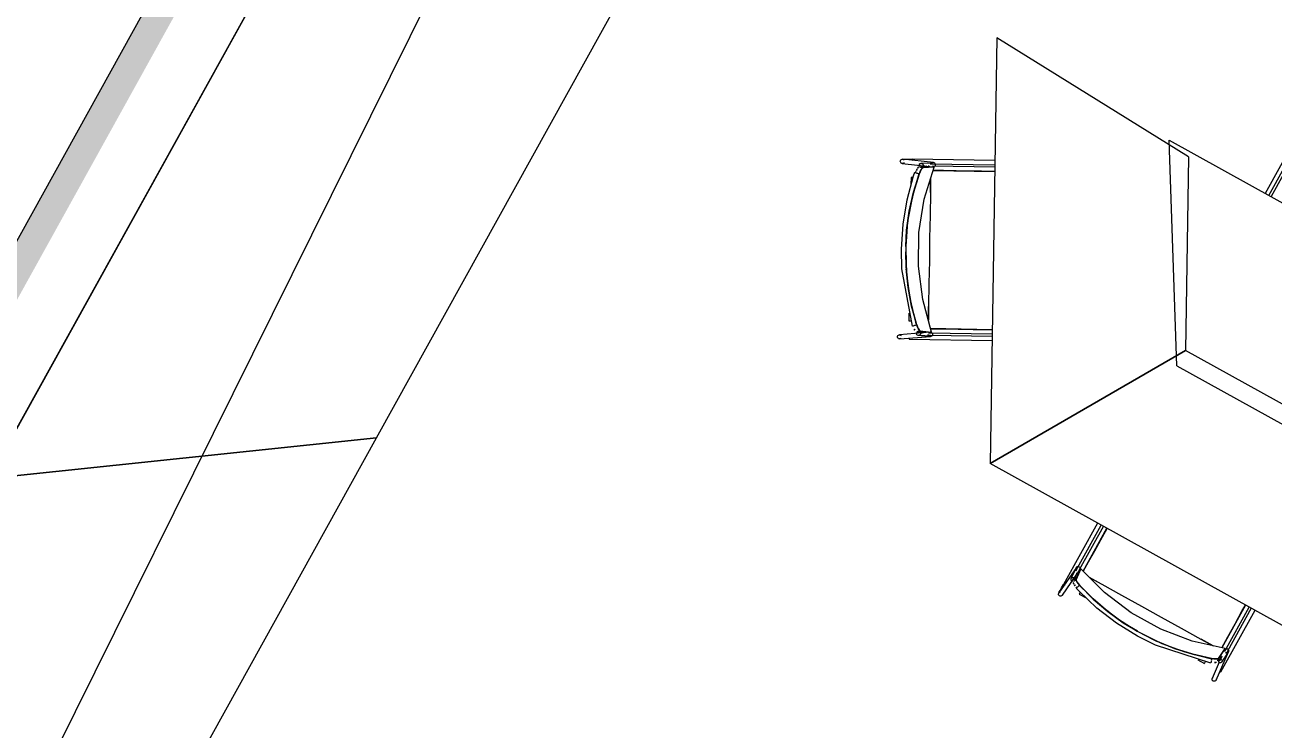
# Model space of a CAD drawing. Header units: metres. Extents: x 2.5 to 42.6, y 0.9 to 31.9.
# Drawn here: x 34.247 to 35.518, y 23.599 to 24.316 of the extents above; entities that cross this region are included whole.
import ezdxf

# ---------------------------------------------------------------- set-up
doc = ezdxf.new("R2010")
doc.units = ezdxf.units.M
for name, color, linetype in [('ARREDI', 9, 'Continuous'), ('PARETI_STRUTTURE', 7, 'Continuous'), ('PILASTRI_SETTI', 8, 'Continuous')]:
    doc.layers.add(name, color=color, linetype=linetype)

msp = doc.modelspace()

# ---------------------------------------------------------------- linework, layer by layer
at = {"layer": 'ARREDI'}
for points in [[(34.2103, 23.8545), (34.6047, 23.8959), (35.0283, 24.6603), (34.7442, 24.8177)], [(35.229, 23.8699), (35.4278, 23.9848)], [(33.8908, 23.278), (34.0646, 22.9216), (34.6047, 23.8959), (34.2103, 23.8545)]]:
    msp.add_lwpolyline(points, close=True, dxfattribs=at)
for points in [[(35.431, 24.1817), (35.236, 24.3029), (35.229, 23.8699)], [(35.4192, 23.9693), (35.4113, 24.1988), (35.7901, 23.9888)], [(35.1382, 24.1759), (35.1378, 24.1766), (35.1377, 24.1773), (35.1379, 24.1781), (35.1383, 24.1787), (35.1389, 24.1792), (35.1396, 24.1794), (35.1401, 24.1794), (35.1404, 24.1793), (35.1411, 24.179), (35.1416, 24.1785)], [(35.1415, 24.1758), (35.1409, 24.1753), (35.1401, 24.1751), (35.1396, 24.1751), (35.1394, 24.1751), (35.1387, 24.1754), (35.1382, 24.1759)], [(35.1497, 24.1785), (35.1496, 24.1779)], [(35.1497, 24.1794), (35.1497, 24.1794), (35.1497, 24.1793), (35.1497, 24.179), (35.1497, 24.1785)], [(35.1552, 24.17), (35.1562, 24.1714)], [(35.1562, 24.1715), (35.1553, 24.1701)], [(35.1578, 24.0047), (35.1637, 24.0041), (35.1696, 24.0035), (35.1605, 24.0365), (35.1562, 24.0705), (35.1567, 24.1048), (35.1621, 24.1386), (35.1723, 24.1713), (35.1664, 24.1709), (35.1605, 24.1705), (35.1598, 24.17), (35.1588, 24.1686), (35.1578, 24.1665), (35.1569, 24.1643)], [(35.1568, 24.1643), (35.1578, 24.1667), (35.1588, 24.1687), (35.1598, 24.17), (35.1605, 24.1705)], [(35.157, 24.1724), (35.1569, 24.1731), (35.1571, 24.1738), (35.1574, 24.1745), (35.158, 24.1749), (35.1581, 24.175), (35.1587, 24.1751), (35.1589, 24.1752), (35.1594, 24.1751), (35.1601, 24.1748), (35.1607, 24.1743)], [(35.1607, 24.1743), (35.161, 24.1736), (35.1611, 24.1729), (35.1609, 24.1721), (35.1606, 24.1715), (35.16, 24.1711), (35.16, 24.171), (35.1593, 24.1708), (35.1591, 24.1708), (35.1585, 24.1709), (35.1579, 24.1712), (35.1573, 24.1717)], [(35.1585, 24.1721), (35.1628, 24.1724), (35.1645, 24.1725)], [(35.1609, 24.1724), (35.1609, 24.1724)], [(35.166, 24.1726), (35.167, 24.1727)], [(35.1692, 24.1746), (35.1696, 24.1752), (35.1702, 24.1757), (35.1709, 24.1759), (35.1714, 24.1759), (35.1714, 24.1759), (35.1717, 24.1759), (35.1724, 24.1756), (35.1729, 24.175)], [(35.1702, 24.1722), (35.1723, 24.1713)], [(35.1729, 24.175), (35.1732, 24.1744), (35.1733, 24.1736), (35.1731, 24.1729), (35.1727, 24.1723), (35.1721, 24.1718), (35.1714, 24.1716)], [(35.431, 24.1817), (35.4278, 23.9848)], [(35.1433, 24.0907), (35.1442, 24.1073), (35.1469, 24.1266), (35.1511, 24.1457), (35.1568, 24.1643)], [(35.1568, 24.1641), (35.1511, 24.1456), (35.1469, 24.1266), (35.1442, 24.1073), (35.1433, 24.0907)], [(35.1509, 24.1606), (35.1502, 24.1606), (35.1495, 24.1606), (35.149, 24.1606), (35.1487, 24.1606)], [(35.1526, 24.1661), (35.1528, 24.166), (35.1533, 24.1658), (35.1539, 24.1656), (35.1546, 24.1653), (35.1553, 24.165)], [(35.1533, 24.1658), (35.1537, 24.1668)], [(35.1537, 24.1668), (35.1533, 24.1658)], [(35.1548, 24.1692), (35.1542, 24.1681)], [(35.1542, 24.168), (35.1547, 24.169)], [(35.1553, 24.1651), (35.1559, 24.1648), (35.1563, 24.1647), (35.1566, 24.1646)], [(35.1686, 24.1594), (35.1684, 24.1451), (35.168, 24.1221), (35.1676, 24.099), (35.1673, 24.0759), (35.1669, 24.0528), (35.1665, 24.0298), (35.1663, 24.0155)], [(35.1684, 24.1455), (35.1686, 24.1594)], [(35.2334, 24.1669), (35.2204, 24.1671), (35.2075, 24.1673), (35.1946, 24.1676), (35.1817, 24.1678), (35.1712, 24.1679)], [(35.1436, 24.0687), (35.1432, 24.0851)], [(35.1432, 24.085), (35.1436, 24.0688)], [(35.1436, 24.0681), (35.1456, 24.049), (35.1492, 24.0299), (35.1543, 24.0112)], [(35.1544, 24.011), (35.1492, 24.0298), (35.1456, 24.049), (35.1436, 24.0681)], [(35.1663, 24.0155), (35.1665, 24.0294)], [(35.1464, 24.015), (35.1464, 24.015)], [(35.1464, 24.015), (35.1467, 24.015), (35.1472, 24.015), (35.1478, 24.015), (35.1486, 24.0149)], [(35.1528, 24.0103), (35.1521, 24.0101), (35.1514, 24.0099), (35.1508, 24.0096), (35.1503, 24.0095), (35.15, 24.0094), (35.15, 24.0094), (35.15, 24.0094), (35.1502, 24.0095)], [(35.1526, 24.0053), (35.152, 24.0065)], [(35.152, 24.0064), (35.1526, 24.0053)], [(35.1541, 24.0107), (35.1539, 24.0107), (35.1534, 24.0105), (35.1528, 24.0103)], [(35.1544, 24.011), (35.1552, 24.0087), (35.1562, 24.0067), (35.1571, 24.0052), (35.1578, 24.0047)], [(35.1578, 24.0047), (35.1571, 24.0052), (35.1562, 24.0066), (35.1553, 24.0086), (35.1544, 24.011)], [(35.1686, 24.0069), (35.1814, 24.0067), (35.1967, 24.0065), (35.212, 24.0062), (35.2272, 24.006), (35.2312, 24.0059)], [(35.1387, 23.9973), (35.1381, 23.9968), (35.1374, 23.9965), (35.1372, 23.9965), (35.1367, 23.9965), (35.136, 23.9967), (35.1354, 23.9972), (35.135, 23.9979), (35.1349, 23.9986), (35.135, 23.9993), (35.1353, 24)], [(35.1353, 24), (35.1359, 24.0005), (35.1366, 24.0008), (35.1368, 24.0008), (35.1373, 24.0008), (35.138, 24.0005), (35.1386, 24.0001)], [(35.1467, 23.9977), (35.1467, 23.997)], [(35.1467, 23.997), (35.1467, 23.9965), (35.1467, 23.9962), (35.1467, 23.9962), (35.1467, 23.9962)], [(35.1579, 24.0009), (35.1573, 24.0004), (35.1566, 24.0001), (35.156, 24.0001), (35.1559, 24.0001), (35.1553, 24.0003), (35.1552, 24.0004), (35.1546, 24.0008), (35.1543, 24.0015), (35.1541, 24.0022)], [(35.1615, 24.0026), (35.1601, 24.0028), (35.1542, 24.0034)], [(35.1552, 24.0041), (35.1558, 24.0044), (35.1564, 24.0044), (35.1566, 24.0044), (35.1573, 24.0042), (35.1573, 24.0042), (35.1578, 24.0037), (35.1582, 24.0031), (35.1583, 24.0023), (35.1582, 24.0016), (35.1579, 24.0009)], [(35.1701, 23.9998), (35.1695, 23.9993), (35.1688, 23.999), (35.1686, 23.999), (35.1681, 23.999), (35.1674, 23.9992), (35.1668, 23.9997), (35.1664, 24.0003), (35.1662, 24.0011)], [(35.1696, 24.0035), (35.1667, 24.0025), (35.1696, 24.0035)], [(35.1694, 24.003), (35.17, 24.0025), (35.1704, 24.0019), (35.1705, 24.0012), (35.1704, 24.0004), (35.1701, 23.9998)], [(35.6079, 23.6599), (35.6, 23.8894), (35.4278, 23.9848)], [(35.4192, 23.9693), (35.5914, 23.8739)], [(35.6, 23.8894), (35.6079, 23.6599), (35.229, 23.8699)], [(35.3477, 23.8034), (35.3414, 23.792), (35.3352, 23.7807), (35.3289, 23.7694), (35.3238, 23.7603)], [(35.3176, 23.7612), (35.317, 23.7617), (35.3167, 23.7623), (35.3165, 23.7631), (35.3167, 23.7638), (35.3169, 23.7642), (35.3169, 23.7642), (35.3171, 23.7644), (35.3176, 23.7649), (35.3184, 23.7651)], [(35.3184, 23.7651), (35.3191, 23.7651), (35.3198, 23.7648), (35.3204, 23.7643), (35.3207, 23.7637), (35.3209, 23.7629), (35.3207, 23.7622)], [(35.3132, 23.7498), (35.3125, 23.7501), (35.3119, 23.7506), (35.3116, 23.7512), (35.3115, 23.7519), (35.3115, 23.752), (35.3116, 23.7527), (35.3117, 23.7528), (35.312, 23.7533), (35.3126, 23.7537), (35.3133, 23.754)], [(35.3133, 23.754), (35.314, 23.754), (35.3147, 23.7537), (35.3153, 23.7532), (35.3157, 23.7526), (35.3158, 23.7519), (35.3158, 23.7518), (35.3156, 23.7511), (35.3156, 23.751), (35.3153, 23.7505), (35.3147, 23.75), (35.314, 23.7498)], [(35.3142, 23.751), (35.316, 23.755), (35.3167, 23.7565)], [(35.4616, 23.6716), (35.4649, 23.6766), (35.4681, 23.6815), (35.4347, 23.689), (35.4027, 23.7012), (35.3727, 23.7178), (35.3454, 23.7385), (35.3214, 23.7628), (35.3189, 23.7574), (35.3165, 23.752), (35.3167, 23.7512), (35.3174, 23.7496), (35.3187, 23.7478), (35.3203, 23.7459)], [(35.3203, 23.7459), (35.3187, 23.7479), (35.3174, 23.7497), (35.3166, 23.7512), (35.3165, 23.7521)], [(35.3173, 23.7579), (35.3177, 23.7588)], [(35.3196, 23.7614), (35.3214, 23.7628)], [(35.3423, 23.7472), (35.3301, 23.754)], [(35.3301, 23.754), (35.3426, 23.747), (35.3628, 23.7359), (35.383, 23.7247), (35.4032, 23.7135), (35.4234, 23.7023), (35.4435, 23.6911), (35.456, 23.6842)], [(35.3012, 23.7349), (35.3005, 23.7349), (35.2998, 23.7352), (35.2992, 23.7357), (35.2988, 23.7364), (35.2987, 23.7371), (35.2989, 23.7378), (35.2991, 23.7383), (35.2991, 23.7383), (35.2993, 23.7385), (35.2998, 23.7389), (35.3006, 23.7392)], [(35.3036, 23.7467), (35.3036, 23.7467), (35.3036, 23.7467), (35.3039, 23.7465), (35.3043, 23.7463)], [(35.3043, 23.7463), (35.3049, 23.7459)], [(35.3145, 23.7472), (35.3137, 23.7487)], [(35.3137, 23.7487), (35.3144, 23.7472)], [(35.3158, 23.7453), (35.315, 23.7464)], [(35.315, 23.7464), (35.3157, 23.7454)], [(35.3173, 23.7435), (35.3166, 23.7443)], [(35.3167, 23.7429), (35.3169, 23.7431), (35.3173, 23.7435), (35.3178, 23.7439), (35.3183, 23.7444), (35.3189, 23.7449)], [(35.3167, 23.7429), (35.3167, 23.7429)], [(35.3189, 23.7449), (35.3194, 23.7453), (35.3197, 23.7456), (35.3199, 23.7458)], [(35.3208, 23.7389), (35.3204, 23.7382), (35.3201, 23.7377), (35.3199, 23.7372), (35.3197, 23.737)], [(35.3789, 23.6993), (35.3646, 23.7079), (35.3488, 23.7194), (35.334, 23.7321), (35.3203, 23.7459)], [(35.3204, 23.7458), (35.3341, 23.732), (35.3489, 23.7193), (35.3646, 23.7079), (35.3789, 23.6993)], [(35.3031, 23.737), (35.3029, 23.7362), (35.3027, 23.7358), (35.3027, 23.7358), (35.3025, 23.7356), (35.3019, 23.7351), (35.3012, 23.7349)], [(35.4647, 23.6822), (35.4709, 23.6934), (35.4783, 23.7068), (35.4857, 23.7202), (35.4889, 23.7259)], [(35.3984, 23.6892), (35.3838, 23.6966)], [(35.3838, 23.6965), (35.3983, 23.6892)], [(35.3989, 23.689), (35.4167, 23.6818), (35.4352, 23.6759), (35.4542, 23.6716)], [(35.4543, 23.6716), (35.4354, 23.6759), (35.4168, 23.6817), (35.3989, 23.6889)], [(35.456, 23.6842), (35.4438, 23.691)], [(35.4681, 23.6815), (35.4677, 23.6785), (35.4681, 23.6815)], [(35.468, 23.6806), (35.4685, 23.6811), (35.4692, 23.6814), (35.47, 23.6814), (35.4707, 23.6812), (35.4713, 23.6808), (35.4717, 23.6801)], [(35.4717, 23.6801), (35.4719, 23.6794), (35.4718, 23.6787), (35.4717, 23.6784), (35.4717, 23.6784), (35.4714, 23.678), (35.4709, 23.6775), (35.4702, 23.6772), (35.4694, 23.6772), (35.4687, 23.6774)], [(35.4471, 23.6664), (35.4472, 23.6667), (35.4475, 23.6671), (35.4478, 23.6677), (35.4482, 23.6683)], [(35.4541, 23.6692), (35.454, 23.6684), (35.4539, 23.6678), (35.4538, 23.6673), (35.4537, 23.667), (35.4537, 23.667), (35.4537, 23.667), (35.4538, 23.6672)], [(35.4545, 23.6712), (35.4544, 23.671), (35.4544, 23.6705), (35.4542, 23.6699)], [(35.4543, 23.6716), (35.4568, 23.6713), (35.4591, 23.6711), (35.4608, 23.6713), (35.4616, 23.6716)], [(35.4616, 23.6716), (35.4608, 23.6713), (35.4591, 23.6711), (35.4569, 23.6712), (35.4544, 23.6716)], [(35.4594, 23.6674), (35.4585, 23.6673), (35.4573, 23.6674)], [(35.4573, 23.6674), (35.4586, 23.6673)], [(35.4608, 23.669), (35.4609, 23.6698), (35.4612, 23.6703), (35.4613, 23.6704), (35.4618, 23.6709), (35.4618, 23.6709), (35.4625, 23.6712), (35.4632, 23.6712), (35.4639, 23.671), (35.4645, 23.6706), (35.4649, 23.6699)], [(35.4651, 23.6739), (35.4643, 23.6727), (35.461, 23.6678)], [(35.4649, 23.6699), (35.4651, 23.6692), (35.465, 23.6685), (35.4648, 23.6679), (35.4647, 23.6678), (35.4642, 23.6673), (35.4642, 23.6673), (35.4635, 23.667), (35.4627, 23.667), (35.462, 23.6672), (35.4614, 23.6677)], [(35.4551, 23.6496), (35.4549, 23.6503), (35.455, 23.6511), (35.4551, 23.6513), (35.4551, 23.6513), (35.4554, 23.6517), (35.4559, 23.6522)], [(35.4591, 23.6513), (35.4593, 23.6506), (35.4592, 23.6498), (35.4591, 23.6496), (35.4591, 23.6496), (35.4588, 23.6492), (35.4583, 23.6486), (35.4576, 23.6484), (35.4569, 23.6483), (35.4561, 23.6485), (35.4555, 23.649), (35.4551, 23.6496)], [(35.4625, 23.6586), (35.4631, 23.6583)], [(35.4631, 23.6583), (35.4636, 23.658), (35.4638, 23.6579)], [(35.4639, 23.6578), (35.4639, 23.6579)]]:
    msp.add_lwpolyline(points, dxfattribs=at)
at = {"layer": 'PARETI_STRUTTURE'}
for points in [[(36.1603, 27.3727), (33.6174, 22.2447)], [(34.7104, 24.9477), (34.1279, 23.8966), (34.1537, 23.8823)], [(34.1728, 23.8762), (34.1747, 23.8797), (34.2126, 23.8587), (34.7465, 24.8219)], [(35.5523, 24.2228), (35.509, 24.1446)], [(35.5128, 24.1425), (35.5456, 24.2017)], [(35.5484, 24.2016), (35.515, 24.1413)], [(35.1397, 24.1751), (35.1709, 24.1716)], [(35.1399, 24.1794), (35.1412, 24.1795), (35.1428, 24.1795), (35.1461, 24.1794), (35.1497, 24.1794)], [(35.1714, 24.1759), (35.1401, 24.1794)], [(35.234, 24.178), (35.1497, 24.1794)], [(35.1589, 24.1752), (35.1706, 24.1757)], [(35.1708, 24.1714), (35.1707, 24.1714), (35.1706, 24.1714), (35.1704, 24.1714), (35.1703, 24.1714), (35.1702, 24.1714), (35.17, 24.1714), (35.1699, 24.1714), (35.1698, 24.1713), (35.1696, 24.1713), (35.1695, 24.1713), (35.1694, 24.1713), (35.1692, 24.1713), (35.1691, 24.1713), (35.169, 24.1713), (35.1689, 24.1713), (35.1687, 24.1713), (35.1686, 24.1713), (35.1685, 24.1713), (35.1683, 24.1713), (35.1682, 24.1713), (35.1681, 24.1713), (35.1679, 24.1713), (35.1678, 24.1713), (35.1677, 24.1712), (35.1675, 24.1712), (35.1674, 24.1712), (35.1673, 24.1712), (35.1671, 24.1712), (35.167, 24.1712), (35.1669, 24.1712), (35.1668, 24.1712), (35.1666, 24.1712), (35.1665, 24.1712), (35.1664, 24.1712), (35.1662, 24.1712), (35.1661, 24.1712), (35.166, 24.1712), (35.1658, 24.1712), (35.1657, 24.1712), (35.1656, 24.1712), (35.1654, 24.1711), (35.1653, 24.1711), (35.1652, 24.1711), (35.1651, 24.1711), (35.1649, 24.1711), (35.1648, 24.1711), (35.1647, 24.1711), (35.1645, 24.1711), (35.1644, 24.1711), (35.1643, 24.1711), (35.1641, 24.1711), (35.164, 24.1711), (35.1639, 24.1711), (35.1637, 24.1711), (35.1636, 24.1711), (35.1635, 24.171), (35.1633, 24.171), (35.1632, 24.171), (35.1631, 24.171), (35.163, 24.171), (35.1628, 24.171), (35.1627, 24.171), (35.1626, 24.171), (35.1624, 24.171), (35.1623, 24.171), (35.1622, 24.171), (35.162, 24.171), (35.1619, 24.171), (35.1618, 24.171), (35.1616, 24.171), (35.1615, 24.1709), (35.1614, 24.1709), (35.1612, 24.1709), (35.1611, 24.1709), (35.161, 24.1709), (35.1609, 24.1709), (35.1607, 24.1709), (35.1606, 24.1709), (35.1605, 24.1709), (35.1603, 24.1709), (35.1602, 24.1709), (35.1601, 24.1709), (35.1599, 24.1709), (35.1598, 24.1709), (35.1597, 24.1709), (35.1596, 24.1709), (35.1594, 24.1708), (35.1593, 24.1708), (35.1591, 24.1708), (35.1591, 24.1708)], [(35.1628, 24.1724), (35.1609, 24.1724)], [(35.1682, 24.1748), (35.234, 24.1737)], [(35.2339, 24.1712), (35.1706, 24.1723)], [(35.1389, 24.0879), (35.1405, 24.1132), (35.1447, 24.1381), (35.1513, 24.1625), (35.1525, 24.1661)], [(35.1566, 24.1646), (35.1497, 24.1404), (35.1452, 24.1158), (35.1432, 24.0908), (35.1432, 24.0879)], [(35.1487, 24.1606), (35.1486, 24.1535)], [(35.1712, 24.1679), (35.2338, 24.1669)], [(35.15, 24.0094), (35.1393, 24.0677), (35.1389, 24.0879)], [(35.1432, 24.0879), (35.144, 24.0628), (35.1474, 24.038), (35.1532, 24.0136), (35.1541, 24.0107)], [(35.1465, 24.0226), (35.1464, 24.015)], [(35.2312, 24.0059), (35.1686, 24.007)], [(35.1682, 24.0033), (35.1368, 24.0008)], [(35.1372, 23.9965), (35.1686, 23.999)], [(35.1467, 23.9962), (35.2311, 23.9948)], [(35.1686, 23.999), (35.1678, 23.9992), (35.1676, 23.9992), (35.1675, 23.9992), (35.1674, 23.9992), (35.1672, 23.9992), (35.1671, 23.9992), (35.167, 23.9992), (35.1668, 23.9992), (35.1667, 23.9992), (35.1666, 23.9993), (35.1664, 23.9993), (35.1663, 23.9993), (35.1662, 23.9993), (35.1661, 23.9993), (35.1659, 23.9993), (35.1658, 23.9993), (35.1657, 23.9993), (35.1655, 23.9993), (35.1654, 23.9993), (35.1653, 23.9994), (35.1651, 23.9994), (35.165, 23.9994), (35.1649, 23.9994), (35.1648, 23.9994), (35.1646, 23.9994), (35.1645, 23.9994), (35.1644, 23.9994), (35.1642, 23.9994), (35.1641, 23.9995), (35.164, 23.9995), (35.1638, 23.9995), (35.1637, 23.9995), (35.1636, 23.9995), (35.1634, 23.9995), (35.1633, 23.9995), (35.1632, 23.9995), (35.1631, 23.9995), (35.1629, 23.9995), (35.1628, 23.9996), (35.1627, 23.9996), (35.1625, 23.9996), (35.1624, 23.9996), (35.1623, 23.9996), (35.1621, 23.9996), (35.162, 23.9996), (35.1619, 23.9996), (35.1618, 23.9996), (35.1616, 23.9997), (35.1615, 23.9997), (35.1613, 23.9997), (35.1612, 23.9997), (35.1611, 23.9997), (35.161, 23.9997), (35.1608, 23.9997), (35.1607, 23.9997), (35.1606, 23.9997), (35.1604, 23.9998), (35.1603, 23.9998), (35.1602, 23.9998), (35.16, 23.9998), (35.1599, 23.9998), (35.1598, 23.9998), (35.1597, 23.9998), (35.1595, 23.9998), (35.1594, 23.9998), (35.1593, 23.9998), (35.1591, 23.9999), (35.159, 23.9999), (35.1589, 23.9999), (35.1587, 23.9999), (35.1586, 23.9999), (35.1585, 23.9999), (35.1583, 23.9999), (35.1582, 23.9999), (35.1581, 23.9999), (35.158, 23.9999), (35.1578, 24), (35.1577, 24), (35.1576, 24), (35.1574, 24), (35.1573, 24), (35.1572, 24), (35.157, 24), (35.1569, 24), (35.1568, 24), (35.1566, 24.0001), (35.1565, 24.0001), (35.1564, 24.0001), (35.1563, 24.0001), (35.1561, 24.0001), (35.156, 24.0001)], [(35.1564, 24.0044), (35.1681, 24.0035)], [(35.1582, 24.0028), (35.1601, 24.0028)], [(35.1683, 24.0002), (35.1654, 24.0002)], [(35.1672, 24.0026), (35.2312, 24.0016)], [(35.2311, 23.9991), (35.1685, 24.0001)], [(35.3383, 23.8093), (35.3036, 23.7467)], [(35.3164, 23.7608), (35.3421, 23.8072)], [(35.3443, 23.806), (35.3197, 23.7617)], [(35.3239, 23.7603), (35.348, 23.8039)], [(35.3169, 23.7642), (35.2991, 23.7383)], [(35.3117, 23.7528), (35.3167, 23.7634)], [(35.3027, 23.7358), (35.3205, 23.7618)], [(35.316, 23.755), (35.315, 23.7533)], [(35.3206, 23.7616), (35.3205, 23.7615), (35.3205, 23.7613), (35.3204, 23.7612), (35.3204, 23.7611), (35.3203, 23.761), (35.3203, 23.7609), (35.3202, 23.7607), (35.3201, 23.7606), (35.3201, 23.7605), (35.32, 23.7604), (35.32, 23.7603), (35.3199, 23.7602), (35.3199, 23.76), (35.3198, 23.7599), (35.3197, 23.7598), (35.3197, 23.7597), (35.3196, 23.7596), (35.3196, 23.7594), (35.3195, 23.7593), (35.3195, 23.7592), (35.3194, 23.7591), (35.3194, 23.759), (35.3193, 23.7589), (35.3192, 23.7587), (35.3192, 23.7586), (35.3191, 23.7585), (35.3191, 23.7584), (35.319, 23.7583), (35.319, 23.7581), (35.3189, 23.758), (35.3189, 23.7579), (35.3188, 23.7578), (35.3187, 23.7577), (35.3187, 23.7575), (35.3186, 23.7574), (35.3186, 23.7573), (35.3185, 23.7572), (35.3185, 23.7571), (35.3184, 23.757), (35.3184, 23.7568), (35.3183, 23.7567), (35.3182, 23.7566), (35.3182, 23.7565), (35.3181, 23.7564), (35.3181, 23.7562), (35.318, 23.7561), (35.318, 23.756), (35.3179, 23.7559), (35.3178, 23.7558), (35.3178, 23.7556), (35.3177, 23.7555), (35.3177, 23.7554), (35.3176, 23.7553), (35.3176, 23.7552), (35.3175, 23.755), (35.3175, 23.7549), (35.3174, 23.7548), (35.3173, 23.7547), (35.3173, 23.7546), (35.3172, 23.7545), (35.3172, 23.7543), (35.3171, 23.7542), (35.3171, 23.7541), (35.317, 23.754), (35.317, 23.7539), (35.3169, 23.7537), (35.3168, 23.7536), (35.3168, 23.7535), (35.3167, 23.7534), (35.3167, 23.7533), (35.3166, 23.7532), (35.3165, 23.753), (35.3165, 23.7529), (35.3164, 23.7528), (35.3164, 23.7527), (35.3163, 23.7526), (35.3163, 23.7524), (35.3162, 23.7523), (35.3162, 23.7522), (35.3161, 23.7521), (35.316, 23.752), (35.316, 23.7519), (35.3159, 23.7517), (35.3159, 23.7516), (35.3158, 23.7515), (35.3158, 23.7514), (35.3157, 23.7513), (35.3157, 23.7511), (35.3156, 23.751), (35.3156, 23.751)], [(35.2989, 23.738), (35.2995, 23.7392), (35.3003, 23.7407), (35.3018, 23.7435), (35.3036, 23.7467)], [(35.3792, 23.6941), (35.3577, 23.7074), (35.3377, 23.7228), (35.3193, 23.7402), (35.3167, 23.7429)], [(35.3199, 23.7458), (35.3379, 23.7283), (35.3576, 23.7128), (35.3788, 23.6993), (35.3813, 23.6979)], [(35.3197, 23.737), (35.326, 23.7335)], [(35.4888, 23.7259), (35.4647, 23.6822)], [(35.4639, 23.6578), (35.4986, 23.7205)], [(35.4678, 23.679), (35.4926, 23.7238)], [(35.4948, 23.7226), (35.4706, 23.679)], [(35.4537, 23.6669), (35.3973, 23.685), (35.3792, 23.6941)], [(35.3813, 23.6979), (35.4038, 23.6868), (35.4273, 23.6781), (35.4516, 23.6718), (35.4545, 23.6712)], [(35.4591, 23.6496), (35.4717, 23.6784)], [(35.4612, 23.6703), (35.4675, 23.6802)], [(35.4717, 23.6784), (35.4711, 23.6778), (35.4711, 23.6777), (35.471, 23.6776), (35.4709, 23.6775), (35.4709, 23.6774), (35.4708, 23.6773), (35.4707, 23.6772), (35.4706, 23.677), (35.4706, 23.6769), (35.4705, 23.6768), (35.4704, 23.6767), (35.4704, 23.6766), (35.4703, 23.6765), (35.4702, 23.6764), (35.4701, 23.6763), (35.4701, 23.6762), (35.47, 23.6761), (35.4699, 23.6759), (35.4699, 23.6758), (35.4698, 23.6757), (35.4697, 23.6756), (35.4696, 23.6755), (35.4696, 23.6754), (35.4695, 23.6753), (35.4694, 23.6752), (35.4694, 23.6751), (35.4693, 23.6749), (35.4692, 23.6748), (35.4691, 23.6747), (35.4691, 23.6746), (35.469, 23.6745), (35.4689, 23.6744), (35.4689, 23.6743), (35.4688, 23.6742), (35.4687, 23.6741), (35.4686, 23.674), (35.4686, 23.6738), (35.4685, 23.6737), (35.4684, 23.6736), (35.4684, 23.6735), (35.4683, 23.6734), (35.4682, 23.6733), (35.4682, 23.6732), (35.4681, 23.6731), (35.468, 23.673), (35.4679, 23.6728), (35.4679, 23.6728), (35.4678, 23.6726), (35.4677, 23.6725), (35.4677, 23.6724), (35.4676, 23.6723), (35.4675, 23.6722), (35.4675, 23.6721), (35.4674, 23.672), (35.4673, 23.6719), (35.4672, 23.6718), (35.4672, 23.6716), (35.4671, 23.6715), (35.467, 23.6714), (35.467, 23.6713), (35.4669, 23.6712), (35.4668, 23.6711), (35.4667, 23.671), (35.4667, 23.6709), (35.4666, 23.6708), (35.4665, 23.6707), (35.4665, 23.6705), (35.4664, 23.6704), (35.4663, 23.6703), (35.4662, 23.6702), (35.4662, 23.6701), (35.4661, 23.67), (35.466, 23.6699), (35.466, 23.6698), (35.4659, 23.6697), (35.4658, 23.6695), (35.4657, 23.6694), (35.4657, 23.6693), (35.4656, 23.6692), (35.4655, 23.6691), (35.4655, 23.669), (35.4654, 23.6689), (35.4653, 23.6688), (35.4652, 23.6687), (35.4652, 23.6686), (35.4651, 23.6684), (35.465, 23.6683), (35.465, 23.6682), (35.4649, 23.6681), (35.4648, 23.668), (35.4648, 23.6679)], [(35.4677, 23.6802), (35.4673, 23.6792)], [(35.4705, 23.6788), (35.4691, 23.6762)], [(35.4404, 23.6701), (35.4471, 23.6664)], [(35.4622, 23.6676), (35.4551, 23.6513)], [(35.4647, 23.6733), (35.4629, 23.6691)], [(35.4634, 23.6711), (35.4639, 23.672)]]:
    msp.add_lwpolyline(points, dxfattribs=at)
at = {"layer": 'PILASTRI_SETTI'}
msp.add_solid([(34.1537, 23.8823), (34.7363, 24.9334), (34.1279, 23.8966), (34.7104, 24.9477)], dxfattribs=at)

doc.saveas('drawing.dxf')
